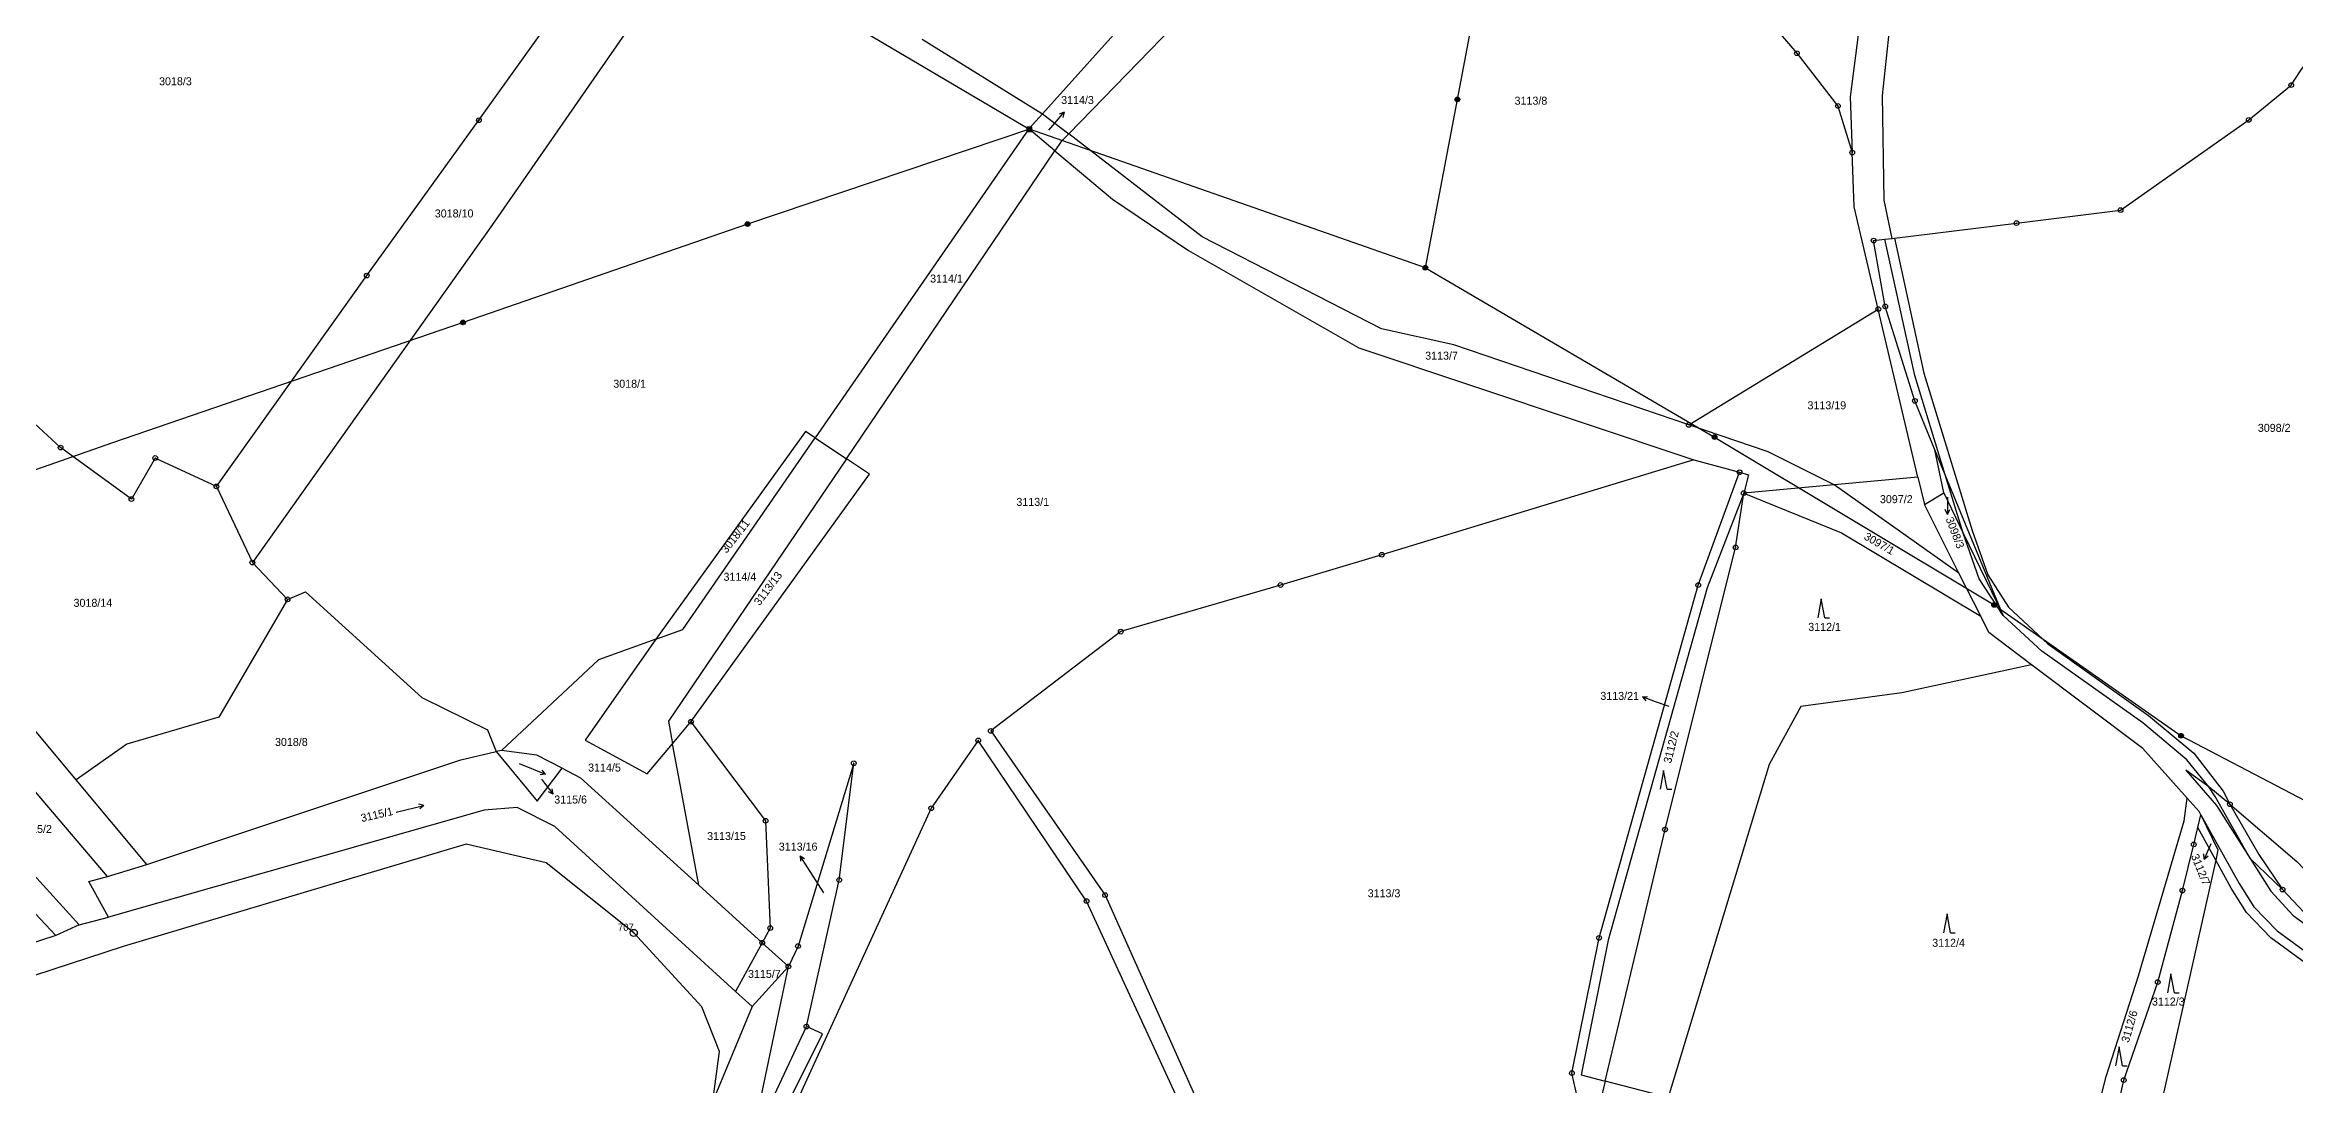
# Model space of a CAD drawing. Extents: x -784124 to -780570, y -980818 to -976926.
# Drawn here: x -782763.3 to -782285.4, y -977801.7 to -977580.8 of the extents above; entities that cross this region are included whole.
import ezdxf
from ezdxf.enums import TextEntityAlignment as Align

# ---------------------------------------------------------------- set-up
doc = ezdxf.new("R2010")
doc.units = 0
doc.header["$LTSCALE"] = 3.138375
doc.header["$MEASUREMENT"] = 0
doc.linetypes.add('2_6_59_2', pattern=[0])
for name, color, linetype in [('101', 1, 'CONTINUOUS'), ('1016', 1, 'CONTINUOUS'), ('1029', 1, 'CONTINUOUS'), ('105', 1, 'CONTINUOUS'), ('18', 1, 'CONTINUOUS'), ('21800', 1, 'CONTINUOUS'), ('21900', 1, 'CONTINUOUS'), ('21999', 1, 'CONTINUOUS'), ('308', 1, 'CONTINUOUS'), ('601', 1, 'CONTINUOUS'), ('602', 1, 'CONTINUOUS'), ('60502', 1, 'CONTINUOUS'), ('802', 1, 'CONTINUOUS')]:
    doc.layers.add(name, color=color, linetype=linetype)

# ---------------------------------------------------------------- blocks, each defined once
blk = doc.blocks.new('1029$1')
at = {"layer": '1029', "color": 6, "linetype": 'Continuous'}
for p, q in [((0, 3), (-0.5, 2)), ((0, 0), (0, 3)), ((0, 3), (0.5, 2))]:
    blk.add_line(p, q, dxfattribs=at)
blk = doc.blocks.new('3_08$6')
at = {"layer": '308', "color": 255, "linetype": 'Continuous'}
for p, q in [((0, 4), (-0.75, 0)), ((0.75, 0), (0, 4)), ((0.75, 0), (1.75, 0))]:
    blk.add_line(p, q, dxfattribs=at)
blk = doc.blocks.new('8_02$7')
at = {"layer": '802', "color": 255, "linetype": 'Continuous'}
for p, q in [((3.02, -0.01), (2.04, 0.49)), ((-2.98, -0.01), (3.02, -0.01)), ((3.02, -0.01), (2.04, -0.51))]:
    blk.add_line(p, q, dxfattribs=at)
blk = doc.blocks.new('1_01$18')
at = {"layer": '101', "color": 3, "linetype": 'Continuous'}
for radius in [0.75, 0.03]:
    blk.add_circle((0, 0), radius, dxfattribs=at)
blk = doc.blocks.new('1_05$19')
at = {"layer": '105', "color": 3, "linetype": 'Continuous'}
for radius in [0.5, 0.0303]:
    blk.add_circle((0, 0), radius, dxfattribs=at)
blk = doc.blocks.new('6_01$21')
at = {"layer": '601', "color": 255, "linetype": 'Continuous'}
for radius in [0.5, 0.4, 0.3, 0.2, 0.1]:
    blk.add_circle((0, 0), radius, dxfattribs=at)
blk = doc.blocks.new('6_02$22')
at = {"layer": '602', "color": 255, "linetype": 'Continuous'}
for p, q in [((-0.5, 0.5), (0.5, 0.5)), ((-0.5, -0.5), (-0.5, 0.5)), ((-0.5, 0.3), (0.5, 0.3)), ((-0.5, 0.1), (0.5, 0.1)), ((-0.3, -0.5), (-0.3, 0.5)), ((-0.1, -0.5), (-0.1, 0.5)), ((0.1, -0.5), (0.1, 0.5)), ((0.3, -0.5), (0.3, 0.5)), ((0.5, -0.5), (0.5, 0.5)), ((-0.5, -0.1), (0.5, -0.1)), ((-0.5, -0.3), (0.5, -0.3)), ((-0.5, -0.5), (0.5, -0.5))]:
    blk.add_line(p, q, dxfattribs=at)

msp = doc.modelspace()

# ---------------------------------------------------------------- linework, layer by layer
at = {"layer": '1029', "color": 255, "linetype": 'Continuous'}
for p, q in [((-782549.94, -977598.91), (-782548.67, -977597.42)), ((-782359.03, -977676.98), (-782359.02, -977677.62)), ((-782418.18, -977721.49), (-782421.04, -977720.47)), ((-782657.75, -977736.9), (-782657.1, -977737.74)), ((-782303.1, -977750.67), (-782303.31, -977751.17)), ((-782597.76, -977761.07), (-782601.19, -977755.77))]:
    msp.add_line(p, q, dxfattribs=at)
at = {"layer": '21800', "color": 255, "linetype": 'Continuous'}
for p, q in [((-782365.96, -977651.09), (-782372.3, -977622.12)), ((-782359.49, -977672.23), (-782365.96, -977651.09)), ((-782355.66, -977684.64), (-782359.49, -977672.23)), ((-782352.28, -977694.36), (-782355.66, -977684.64)), ((-782347.19, -977702.1), (-782352.28, -977694.36)), ((-782339, -977709.68), (-782347.19, -977702.1)), ((-782317.53, -977724.95), (-782339, -977709.68)), ((-782308.16, -977732.79), (-782317.53, -977724.95)), ((-782303.46, -977738.57), (-782308.16, -977732.79)), ((-782302.12, -977740.59), (-782303.46, -977738.57)), ((-782294.69, -977753.82), (-782302.12, -977740.59)), ((-782299, -977742.25), (-782292.89, -977752.91)), ((-782305.22, -977744.49), (-782297.06, -977759.07)), ((-782292.89, -977752.91), (-782287.83, -977760.38)), ((-782294.69, -977753.82), (-782290.31, -977760.74)), ((-782297.06, -977759.07), (-782293.9, -977764.03)), ((-782290.31, -977760.74), (-782285.58, -977765.88)), ((-782293.9, -977764.03), (-782289, -977769.16)), ((-782285.58, -977765.88), (-782276.67, -977772.36)), ((-782289, -977769.16), (-782278.98, -977776.47))]:
    msp.add_line(p, q, dxfattribs=at)
at = {"layer": '21900', "color": 3, "linetype": 'Continuous'}
for p, q in [((-782554.2, -977598.68), (-782551.29, -977595.43)), ((-782382.3, -977593.8), (-782379.27, -977603.7)), ((-782554.2, -977598.68), (-782599.59, -977664.37)), ((-782592.99, -977668.78), (-782548.66, -977603.34)), ((-782370.8, -977621.94), (-782370.31, -977621.88)), ((-782413.98, -977661.6), (-782373.72, -977636.97)), ((-782365.29, -977672.68), (-782373.72, -977636.97)), ((-782413.98, -977661.6), (-782463.91, -977644.58)), ((-782397.15, -977667.34), (-782413.98, -977661.6)), ((-782359.83, -977676.03), (-782361.68, -977666.9)), ((-782412.92, -977669.02), (-782403.21, -977671.68)), ((-782403.21, -977671.68), (-782401.28, -977672.21)), ((-782401.28, -977672.21), (-782402.3, -977676.1)), ((-782404.03, -977687.64), (-782402.3, -977676.1)), ((-782383.12, -977674.33), (-782402.3, -977676.1)), ((-782365.29, -977672.68), (-782383.12, -977674.33)), ((-782365.29, -977672.68), (-782363.91, -977678.55)), ((-782363.91, -977678.55), (-782359.83, -977676.03)), ((-782356.59, -977693.1), (-782363.91, -977678.55)), ((-782719.2, -977690.86), (-782711.71, -977698.69)), ((-782351.96, -977702.3), (-782356.59, -977693.1)), ((-782749.98, -977757.6), (-782772.97, -977730.58)), ((-782666.29, -977730.82), (-782667.39, -977731.07)), ((-782783.89, -977737.15), (-782756, -977767.91)), ((-782741.61, -977755.07), (-782756.64, -977737.04)), ((-782305.85, -977747.19), (-782305.22, -977744.49)), ((-782302.04, -977754.13), (-782305.85, -977747.19)), ((-782749.98, -977757.6), (-782741.61, -977755.07)), ((-782302.04, -977754.13), (-782317.32, -977822.52)), ((-782298.78, -977760.09), (-782302.04, -977754.13)), ((-782610.86, -977771.7), (-782624.33, -977759.46)), ((-782760.98, -977770.14), (-782767.55, -977763.17)), ((-782756, -977767.91), (-782749.79, -977766.23)), ((-782760.98, -977770.14), (-782829.03, -977792.38)), ((-782756, -977767.91), (-782760.98, -977770.14)), ((-782605.31, -977776.74), (-782610.86, -977771.7)), ((-782613.23, -977814.68), (-782605.31, -977776.74)), ((-782605.31, -977776.74), (-782613.03, -977785.24)), ((-782613.03, -977785.24), (-782616.51, -977782.06)), ((-782418.37, -977804.57), (-782431.76, -977801.12))]:
    msp.add_line(p, q, dxfattribs=at)
for points in [[(-782551.29, -977595.43), (-782505.45, -977544.28), (-782451.44, -977493.95), (-782449.2, -977494.34)], [(-782470.37, -977528), (-782496.53, -977549.08), (-782545.73, -977599.73)], [(-782425.06, -977543), (-782391.02, -977582.58), (-782382.3, -977593.8)], [(-782726.82, -977674.67), (-782694.89, -977629.86), (-782671.06, -977596.83), (-782641.2, -977555)], [(-782375.52, -977559.41), (-782379.71, -977591.83), (-782379.27, -977603.7)], [(-782370.8, -977621.94), (-782372.45, -977613.81), (-782372.84, -977591.56), (-782369.43, -977559.73)], [(-782370.31, -977621.88), (-782344.35, -977618.71), (-782322.26, -977615.92), (-782295.02, -977596.75), (-782285.97, -977589.36), (-782284.03, -977586.34), (-782266.33, -977561.87), (-782248.38, -977594.08), (-782241.34, -977606.77), (-782231.49, -977621.65), (-782205.47, -977643.13)], [(-782545.73, -977599.73), (-782547.31, -977601.35), (-782548.66, -977603.34)], [(-782373.72, -977636.97), (-782378.84, -977615.25), (-782379.27, -977603.7)], [(-782361.68, -977666.9), (-782365.96, -977656.51), (-782372.25, -977636.4), (-782374.72, -977622.42), (-782372.3, -977622.12), (-782370.8, -977621.94)], [(-782370.31, -977621.88), (-782364.02, -977650.58), (-782353.79, -977684.02), (-782350.48, -977693.47), (-782346.07, -977700.33), (-782337.73, -977708.13), (-782316.32, -977723.36), (-782306.71, -977731.4), (-782300.45, -977739.49), (-782299, -977742.25)], [(-782756.64, -977737.04), (-782796.65, -977689.07), (-782800.15, -977682.67), (-782800.02, -977674.6), (-782792.09, -977636.95)], [(-782726.82, -977674.67), (-782739.84, -977668.64), (-782744.88, -977677.36), (-782759.94, -977666.42), (-782774.75, -977652.83), (-782792.09, -977636.95)], [(-782633.49, -977707.17), (-782627.72, -977705.07), (-782599.59, -977664.37)], [(-782347.19, -977702.1), (-782359.49, -977672.23), (-782361.68, -977666.9)], [(-782592.99, -977668.78), (-782630.8, -977724.6), (-782629.91, -977729.38)], [(-782412.92, -977669.02), (-782479.22, -977689.2), (-782500.74, -977695.64), (-782534.68, -977705.56), (-782562.29, -977726.65), (-782538, -977761.56), (-782518.1, -977806.09), (-782498.93, -977849.01)], [(-782436.43, -977809.93), (-782438.83, -977799.42), (-782433.05, -977770.66), (-782411.97, -977695.66), (-782403.21, -977671.68)], [(-782402.3, -977676.1), (-782410.06, -977696.27), (-782431.1, -977771.13), (-782436.87, -977799.81), (-782431.76, -977801.12)], [(-782402.3, -977676.1), (-782381.51, -977684.54), (-782351.96, -977702.3)], [(-782359.83, -977676.03), (-782355.66, -977684.64), (-782347.19, -977702.1)], [(-782431.76, -977801.12), (-782419.04, -977747.65), (-782404.03, -977687.64)], [(-782341.14, -977712.59), (-782350.23, -977705.72), (-782351.96, -977702.3)], [(-782633.49, -977707.17), (-782645.62, -977711.58), (-782666.29, -977730.82)], [(-782308.09, -977740.97), (-782317.55, -977730.41), (-782341.14, -977712.59)], [(-782626, -977724.71), (-782610.15, -977745.77), (-782609.17, -977768.58), (-782610.86, -977771.7)], [(-782503.7, -977850.37), (-782501.89, -977849.85), (-782520.86, -977808.65), (-782541.94, -977762.85), (-782564.95, -977728.69), (-782574.94, -977743.09), (-782612.61, -977825.35), (-782639.06, -977862.32)], [(-782624.33, -977759.46), (-782628.45, -977737.26), (-782629.91, -977729.38)], [(-782741.61, -977755.07), (-782674.92, -977732.79), (-782667.39, -977731.07)], [(-782653.35, -977734.59), (-782658.72, -977731.8), (-782666.29, -977730.82)], [(-782601.47, -977789.51), (-782594.5, -977758.36), (-782591.41, -977733.53), (-782603.26, -977772.42), (-782605.31, -977776.74)], [(-782653.35, -977734.59), (-782649.46, -977736.62), (-782624.33, -977759.46)], [(-782299, -977742.25), (-782303.46, -977738.57), (-782308.37, -977734.99)], [(-782308.37, -977734.99), (-782301.83, -977742.54), (-782294.69, -977753.82)], [(-782616.51, -977782.06), (-782654.93, -977746.95), (-782662.9, -977742.96), (-782669.93, -977743.53), (-782749.79, -977766.23)], [(-782305.22, -977744.49), (-782305.57, -977743.78), (-782308.09, -977740.97)], [(-782299, -977742.25), (-782284.77, -977754.45), (-782263.57, -977776.6)], [(-782324.67, -977819.44), (-782324.19, -977812.74), (-782321.56, -977800.91), (-782314.36, -977780.07), (-782309.11, -977760.61), (-782306.69, -977750.8), (-782305.85, -977747.19)], [(-782305.22, -977744.49), (-782301.56, -977751.96), (-782302.04, -977754.13)], [(-782613.03, -977785.24), (-782621.38, -977805.35), (-782619.91, -977794.85), (-782623.7, -977785.32), (-782638.16, -977769.6), (-782656.79, -977754.71), (-782673.79, -977750.76), (-782746.65, -977772.52), (-782818.83, -977796.1), (-782875.26, -977818.15), (-782888.59, -977830.68), (-782923.87, -977885.64), (-782973.05, -977956.78), (-782966.92, -977968.95), (-782915.84, -977978.65), (-782900.21, -977973.48)], [(-782749.79, -977766.23), (-782753.97, -977758.7), (-782749.98, -977757.6)], [(-782294.69, -977753.82), (-782287.83, -977760.38), (-782280.01, -977768.77)], [(-782263.66, -977786.18), (-782264.01, -977786.05), (-782280.02, -977778.19), (-782290.32, -977770.67), (-782295.48, -977765.27), (-782298.78, -977760.09)], [(-782431.76, -977801.12), (-782432.8, -977805.5), (-782436.43, -977809.93)]]:
    msp.add_lwpolyline(points, dxfattribs=at)
at = {"layer": '21999', "color": 3, "linetype": 'Continuous'}
for p, q in [((-782576.85, -977579.56), (-782551.29, -977595.43)), ((-782551.29, -977595.43), (-782545.73, -977599.73)), ((-782548.66, -977603.34), (-782554.2, -977598.68)), ((-782599.59, -977664.37), (-782592.99, -977668.78)), ((-782383.12, -977674.33), (-782397.15, -977667.34)), ((-782726.82, -977674.67), (-782719.2, -977690.86)), ((-782356.59, -977693.1), (-782383.12, -977674.33)), ((-782629.91, -977729.38), (-782626, -977724.71)), ((-782610.86, -977771.7), (-782616.51, -977782.06)), ((-782613.23, -977814.68), (-782601.47, -977789.51))]:
    msp.add_line(p, q, dxfattribs=at)
for points in [[(-782628, -977561.02), (-782668.15, -977618.99), (-782719.2, -977690.86)], [(-782628, -977561.02), (-782590.11, -977577.47), (-782554.2, -977598.68)], [(-782463.91, -977644.58), (-782479.29, -977641.15), (-782517.4, -977621.6), (-782545.73, -977599.73)], [(-782548.66, -977603.34), (-782536.41, -977613.6), (-782520.29, -977624.5), (-782484.11, -977645.25), (-782412.92, -977669.02)], [(-782599.59, -977664.37), (-782601.7, -977662.98), (-782633.49, -977707.17)], [(-782626, -977724.71), (-782588.05, -977672.08), (-782592.99, -977668.78)], [(-782711.71, -977698.69), (-782726.31, -977723.77), (-782745.85, -977729.48), (-782756.64, -977737.04)], [(-782711.71, -977698.69), (-782707.9, -977697.06), (-782683.18, -977719.57), (-782669.25, -977726.46), (-782667.39, -977731.07)], [(-782633.49, -977707.17), (-782648.46, -977728.66), (-782635.28, -977735.8), (-782629.91, -977729.38)], [(-782341.14, -977712.59), (-782368.74, -977718.57), (-782390.19, -977721.45), (-782396.89, -977733.81), (-782418.37, -977804.57)], [(-782667.39, -977731.07), (-782658.67, -977741.58), (-782653.35, -977734.59)], [(-782325.86, -977860.76), (-782327.75, -977850.34), (-782329.71, -977831.76), (-782327.87, -977810.17), (-782325.33, -977800.13), (-782318.41, -977778.77), (-782308.73, -977745.76), (-782308.09, -977740.97)], [(-782674.34, -977887.34), (-782660.96, -977879.06), (-782641.79, -977861.51), (-782614.64, -977824.34), (-782598.08, -977791.05), (-782601.47, -977789.51)]]:
    msp.add_lwpolyline(points, dxfattribs=at)
at = {"layer": '60502', "color": 255, "linetype": '2_6_59_2'}
for p, q in [((-782463.16, -977592.41), (-782454.85, -977548.58)), ((-782469.96, -977628.18), (-782463.16, -977592.41)), ((-782554.1, -977598.71), (-782613.99, -977618.91)), ((-782469.96, -977628.18), (-782554.1, -977598.71)), ((-782613.99, -977618.91), (-782674.44, -977639.8)), ((-782469.96, -977628.18), (-782408.5, -977664.19)), ((-782674.44, -977639.8), (-782748.9, -977665.42)), ((-782748.9, -977665.42), (-782822.75, -977691.24)), ((-782408.5, -977664.19), (-782349.11, -977699.88)), ((-782349.11, -977699.88), (-782309.4, -977727.69)), ((-782309.4, -977727.69), (-782252.7, -977757.34))]:
    msp.add_line(p, q, dxfattribs=at)

# ---------------------------------------------------------------- block references
at = {"layer": '101', "color": 0, "linetype": 'ByBlock'}
msp.add_blockref('1_01$18', (-782638.16, -977769.6), dxfattribs=at)
at = {"layer": '1029', "color": 0, "linetype": 'ByBlock'}
for p, rotation in [((-782548.67, -977597.42), 320), ((-782359.02, -977677.62), 180), ((-782421.04, -977720.47), 70), ((-782657.1, -977737.74), 218), ((-782601.19, -977755.77), 33), ((-782303.31, -977751.17), 157)]:
    msp.add_blockref('1029$1', p, dxfattribs=dict(at, rotation=rotation))
at = {"layer": '105', "color": 0, "linetype": 'ByBlock'}
for p in [(-782391.02, -977582.58), (-782285.97, -977589.36), (-782382.3, -977593.8), (-782671.06, -977596.83), (-782295.02, -977596.75), (-782379.27, -977603.7), (-782344.35, -977618.71), (-782322.26, -977615.92), (-782374.72, -977622.42), (-782694.89, -977629.86), (-782373.72, -977636.97), (-782372.25, -977636.4), (-782365.96, -977656.51), (-782413.98, -977661.6), (-782759.94, -977666.42), (-782739.84, -977668.64), (-782403.21, -977671.68), (-782744.88, -977677.36), (-782726.82, -977674.67), (-782402.3, -977676.1), (-782719.2, -977690.86), (-782479.22, -977689.2), (-782404.03, -977687.64), (-782500.74, -977695.64), (-782411.97, -977695.66), (-782711.71, -977698.69), (-782534.68, -977705.56), (-782626, -977724.71), (-782564.95, -977728.69), (-782562.29, -977726.65), (-782591.41, -977733.53), (-782574.94, -977743.09), (-782299, -977742.25), (-782610.15, -977745.77), (-782419.04, -977747.65), (-782306.69, -977750.8), (-782594.5, -977758.36), (-782541.94, -977762.85), (-782538, -977761.56), (-782309.11, -977760.61), (-782287.83, -977760.38), (-782610.86, -977771.7), (-782609.17, -977768.58), (-782603.26, -977772.42), (-782433.05, -977770.66), (-782605.31, -977776.74), (-782314.36, -977780.07), (-782601.47, -977789.51), (-782438.83, -977799.42), (-782321.56, -977800.91)]:
    msp.add_blockref('1_05$19', p, dxfattribs=at)
at = {"layer": '308', "color": 0, "linetype": 'ByBlock'}
for p in [(-782385.83, -977702.59), (-782419.33, -977739.08), (-782359.12, -977769.58), (-782311.55, -977782.33), (-782322.58, -977797.84)]:
    msp.add_blockref('3_08$6', p, dxfattribs=at)
at = {"layer": '601', "color": 0, "linetype": 'ByBlock'}
for p in [(-782463.16, -977592.41), (-782613.99, -977618.91), (-782469.96, -977628.18), (-782674.44, -977639.8), (-782408.5, -977664.19), (-782349.11, -977699.88), (-782309.4, -977727.69)]:
    msp.add_blockref('6_01$21', p, dxfattribs=at)
at = {"layer": '602', "color": 0, "linetype": 'ByBlock'}
msp.add_blockref('6_02$22', (-782554.1, -977598.71), dxfattribs=at)
at = {"layer": '802', "color": 0, "linetype": 'ByBlock'}
for p, rotation in [((-782659.71, -977734.73), 338), ((-782685.72, -977743.23), 14)]:
    msp.add_blockref('8_02$7', p, dxfattribs=dict(at, rotation=rotation))

# ---------------------------------------------------------------- texts
at = {"layer": '1016', "color": 174, "linetype": 'Continuous'}
msp.add_text('707', height=1.5, dxfattribs=at).set_placement((-782638.16, -977769.6), align=Align.BOTTOM_RIGHT)
at = {"layer": '18', "color": 255, "linetype": 'Continuous'}
for s, p in [('3018/3', (-782739.02, -977589.9)), ('3114/3', (-782547.35, -977593.88)), ('3113/8', (-782451.01, -977594.03)), ('3018/10', (-782680.44, -977618)), ('3114/1', (-782575.19, -977631.85)), ('3113/7', (-782470, -977648.24)), ('3018/1', (-782642.51, -977654.21)), ('3098/2', (-782293.08, -977663.59)), ('3113/1', (-782556.86, -977679.33)), ('3097/2', (-782373.38, -977678.75)), ('3112/1', (-782388.61, -977705.9)), ('3018/8', (-782714.39, -977730.37)), ('3115/2', (-782768.74, -977748.87)), ('3113/3', (-782482.22, -977762.54)), ('3112/4', (-782362.27, -977773.07)), ('3115/7', (-782613.88, -977779.69)), ('3112/3', (-782315.58, -977785.56))]:
    msp.add_text(s, height=1.7, dxfattribs=at).set_placement(p, align=Align.BOTTOM_LEFT)
for s, p in [('3113/19', (-782384.66, -977658.79)), ('3114/4', (-782615.61, -977695.25)), ('3018/14', (-782753.08, -977700.79)), ('3114/5', (-782644.38, -977735.81)), ('3113/15', (-782618.46, -977750.37)), ('3113/16', (-782603.23, -977752.62))]:
    msp.add_text(s, height=1.7, dxfattribs=at).set_placement(p, align=Align.BOTTOM_CENTER)
for s, rotation, p in [('3098/3', 291, (-782358.68, -977685.01)), ('3018/11', 52, (-782615.51, -977686.1)), ('3113/13', 53, (-782608.55, -977697.18))]:
    msp.add_text(s, height=1.7, rotation=rotation, dxfattribs=at).set_placement(p, align=Align.BOTTOM_CENTER)
for s, rotation, p in [('3097/1', 330, (-782377.19, -977686.25)), ('3112/2', 76, (-782417.27, -977733.79)), ('3115/1', 13, (-782695.83, -977746.56)), ('3112/6', 74, (-782320.01, -977793.19))]:
    msp.add_text(s, height=1.7, rotation=rotation, dxfattribs=at).set_placement(p, align=Align.BOTTOM_LEFT)
msp.add_text('3113/21', height=1.7, dxfattribs=at).set_placement((-782424.57, -977719.22), align=Align.MIDDLE_RIGHT)
msp.add_text('3115/6', height=1.7, dxfattribs=at).set_placement((-782655.05, -977740.4), align=Align.TOP_LEFT)
msp.add_text('3112/7', height=1.7, rotation=292, dxfattribs=at).set_placement((-782304.44, -977755.83), align=Align.TOP_CENTER)

doc.saveas('drawing.dxf')
